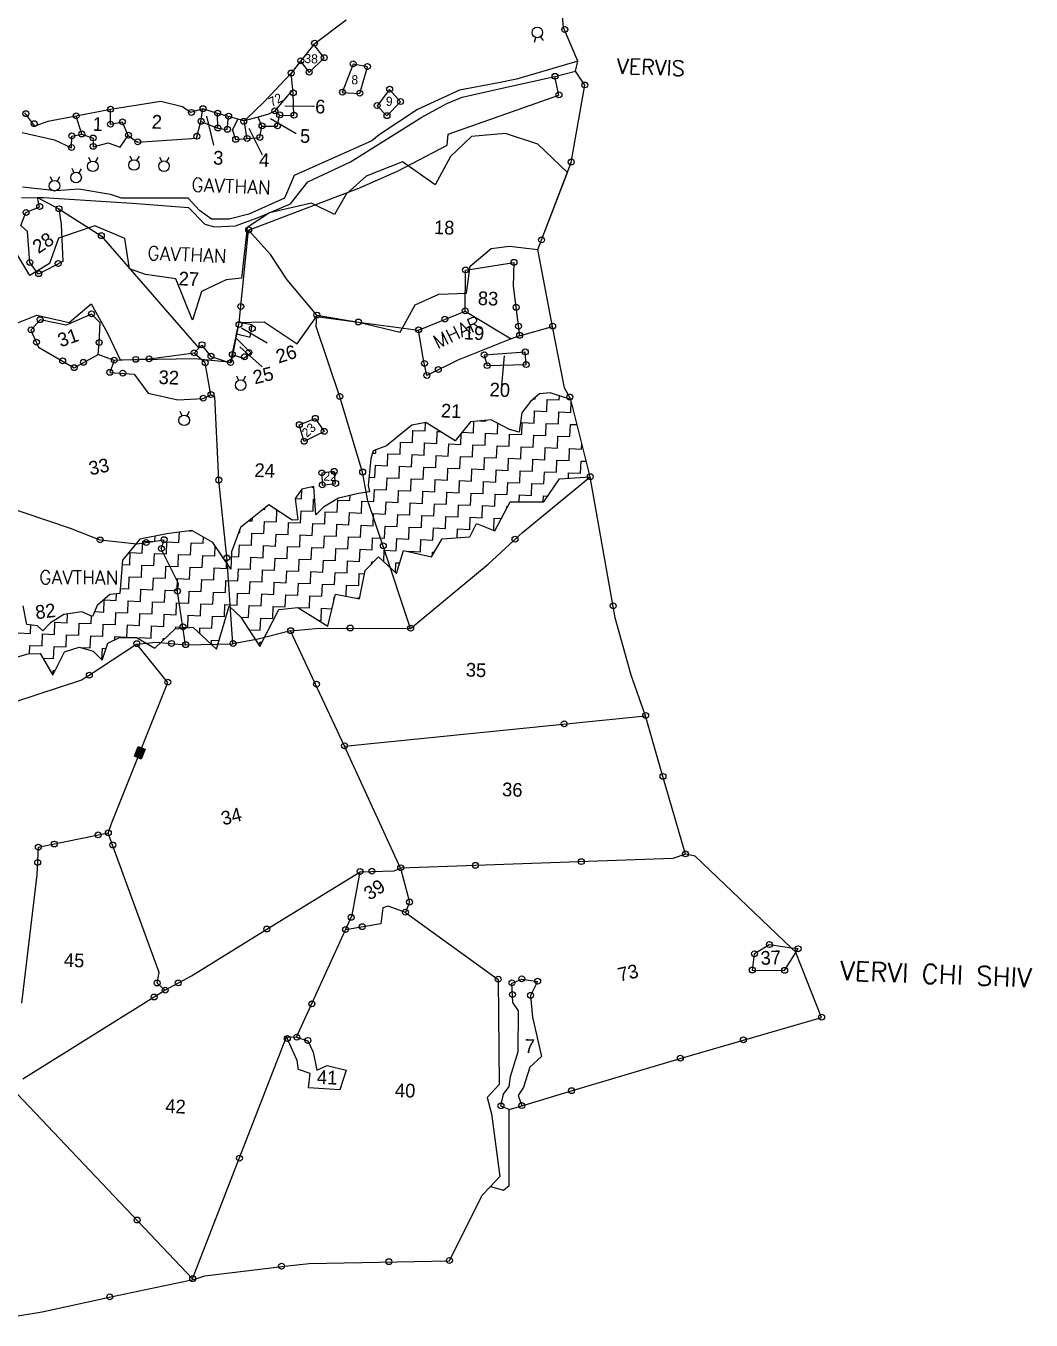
# Model space of a CAD drawing. Header units: metres. Extents: x 291402 to 294232, y 1987181 to 1990003.
# Drawn here: x 292922 to 294232, y 1987403 to 1989090 of the extents above; entities that cross this region are included whole.
import ezdxf

# ---------------------------------------------------------------- set-up
doc = ezdxf.new("R2010")
doc.units = ezdxf.units.M
for name, color, linetype in [('OFF', 1, 'Continuous'), ('POLY_HATCH', 12, 'Continuous'), ('POLY_PARCEL', 6, 'Continuous'), ('POLY_ROAD', 30, 'Continuous'), ('POLY_WATER', 4, 'Continuous'), ('SYM_STONE', 1, 'Continuous'), ('TEXT_MAPIN', 7, 'Continuous'), ('TEXT_MAPOUT', 7, 'Continuous'), ('TEXT_PARCEL', 7, 'Continuous'), ('V_BOUND_LINE', 7, 'Continuous')]:
    doc.layers.add(name, color=color, linetype=linetype)
doc.styles.get("Standard").update_dxf_attribs({"font": 'simplex.shx'})
doc.styles.add('TEXT_MAP', font='')
doc.styles.get('TEXT_MAP').set_extended_font_data('Kruti Dev 050')
doc.dimstyles.get("Standard").update_dxf_attribs({"dimtxt": 0.18, "dimasz": 0.18, "dimexe": 0.18, "dimexo": 0.0625, "dimgap": 0.09, "dimtad": 0, "dimtih": 1, "dimtoh": 1, "dimdec": 4, "dimzin": 0, "dimdsep": 46, "dimtxsty": 'Standard', "dimcen": 0.09, "dimadec": 0, "dimazin": 0, "dimtfac": 1, "dimtdec": 4, "dimtofl": 0, "dimtmove": 0, "dimatfit": 3, "dimfxl": 1, "dimtolj": 1, "dimtzin": 0, "dimarcsym": 0})

msp = doc.modelspace()

# ---------------------------------------------------------------- hatches: boundary and pattern name
msp.add_hatch(color=256).paths.add_polyline_path([(293063.5, 1988137.8), (293072.3, 1988134.2), (293077.4, 1988147.1), (293068.6, 1988150.6)])

# ---------------------------------------------------------------- linework, layer by layer
for points in [[(293584.8, 1989068.9), (293586.7, 1989075)], [(293596.8, 1989071.1), (293592.9, 1989076.1)], [(293003.6, 1988919), (293006.3, 1988913.3)], [(293015.8, 1988918.6), (293012.7, 1988913.1)], [(293057.4, 1988920.7), (293060.1, 1988915)], [(293069.6, 1988920.2), (293066.4, 1988914.7)], [(293096.4, 1988919.1), (293099.1, 1988913.3)], [(293108.6, 1988918.6), (293105.5, 1988913.1)], [(292981.9, 1988904.4), (292984.6, 1988898.7)], [(292994.1, 1988903.9), (292990.9, 1988898.4)], [(292953.7, 1988893.7), (292956.4, 1988888)], [(292965.9, 1988893.2), (292962.8, 1988887.7)], [(293196.4, 1988633.7), (293199, 1988628)], [(293208.5, 1988633.2), (293205.4, 1988627.7)], [(293122.7, 1988587.8), (293125.4, 1988582)], [(293134.9, 1988587.3), (293131.8, 1988581.8)]]:
    msp.add_lwpolyline(points)
msp.add_lwpolyline([(293077.4, 1988147.1), (293072.3, 1988134.2), (293063.5, 1988137.8), (293068.6, 1988150.6)], close=True)
for centre in [(293588.7, 1989081.6), (293009.3, 1988907), (293063, 1988908.7), (293102.1, 1988907.1), (292987.5, 1988892.4), (292959.4, 1988881.7), (293202, 1988621.7), (293128.4, 1988575.8)]:
    msp.add_circle(centre, 6.91)
at = {"layer": 'OFF'}
for p, q in [((293638.4, 1989031.2), (293641.6, 1989044)), ((293494.6, 1988718.1), (293554.7, 1988681.9))]:
    msp.add_line(p, q, dxfattribs=at)
at = {"layer": 'POLY_HATCH'}
for p, q in [((293547.1, 1988949.6), (293502.9, 1988945.9)), ((293589.3, 1988935.8), (293547.1, 1988949.6)), ((293502.9, 1988945.9), (293475.5, 1988919.9)), ((293627.8, 1988899.1), (293589.3, 1988935.8)), ((293412.8, 1988912.8), (293365.4, 1988894.3)), ((293455.7, 1988882.7), (293412.8, 1988912.8)), ((293475.5, 1988919.9), (293455.7, 1988882.7)), ((293589.4, 1988798.5), (293627.8, 1988899.1)), ((293365.4, 1988894.3), (293339.4, 1988870.9)), ((293339.4, 1988870.9), (293324.2, 1988844.4)), ((293239.6, 1988846.3), (293210.3, 1988827.1)), ((293294.2, 1988859.1), (293239.6, 1988846.3)), ((293324.2, 1988844.4), (293294.2, 1988859.1)), ((293011.8, 1988829.3), (292964.5, 1988813.5)), ((293051.2, 1988812.9), (293011.8, 1988829.3)), ((292964.5, 1988813.5), (292953, 1988780.1)), ((293057.1, 1988773.4), (293051.2, 1988812.9)), ((293210.3, 1988827.1), (293203, 1988761)), ((292927.4, 1988764.8), (292906.3, 1988799.5)), ((293501.1, 1988776.7), (293528.5, 1988800)), ((293528.5, 1988800), (293552.3, 1988803.1)), ((293552.3, 1988803.1), (293589.4, 1988798.5)), ((292953, 1988780.1), (292927.4, 1988764.8)), ((293077.8, 1988765.8), (293057.1, 1988773.4)), ((293117.6, 1988760.2), (293077.8, 1988765.8)), ((293203, 1988761), (293183.3, 1988759)), ((293496.4, 1988741.6), (293501.1, 1988776.7)), ((293139.3, 1988706.6), (293117.6, 1988760.2)), ((293150.9, 1988744), (293139.3, 1988706.6)), ((293183.3, 1988759), (293150.9, 1988744)), ((292978.5, 1988703.2), (293007.3, 1988727.9)), ((293007.3, 1988727.9), (293028.2, 1988690.5)), ((293429.4, 1988726.6), (293460.4, 1988740.3)), ((293460.4, 1988740.3), (293496.4, 1988741.6)), ((292892.9, 1988695.7), (292936.2, 1988713)), ((292936.2, 1988713), (292978.5, 1988703.2)), ((293275.7, 1988675.6), (293300.8, 1988711.2)), ((293300.8, 1988711.2), (293355.4, 1988703.7)), ((293409.8, 1988690.8), (293429.4, 1988726.6)), ((293190, 1988651.8), (293200, 1988703.6)), ((293200, 1988703.6), (293232.7, 1988704.3)), ((293232.7, 1988704.3), (293275.7, 1988675.6)), ((293355.4, 1988703.7), (293409.8, 1988690.8)), ((293028.2, 1988690.5), (293045.1, 1988654.6)), ((293045.1, 1988654.6), (293142.1, 1988656.3)), ((293142.1, 1988656.3), (293190, 1988651.8)), ((293591.7, 1988610.3), (293579.7, 1988600.6)), ((293605.3, 1988611.5), (293591.7, 1988610.3)), ((293632.5, 1988603), (293605.3, 1988611.5)), ((293579.7, 1988600.6), (293568.7, 1988585.8)), ((293657.6, 1988502), (293632.5, 1988603)), ((293528.3, 1988576.3), (293501.7, 1988573.9)), ((293552.6, 1988563.9), (293528.3, 1988576.3)), ((293568.7, 1988585.8), (293565, 1988560.5)), ((293425, 1988569.7), (293392, 1988542.6)), ((293443.2, 1988572.8), (293425, 1988569.7)), ((293481.5, 1988549.3), (293443.2, 1988572.8)), ((293501.7, 1988573.9), (293481.5, 1988549.3)), ((293565, 1988560.5), (293552.6, 1988563.9)), ((293392, 1988542.6), (293374.6, 1988536)), ((293371.8, 1988525.5), (293368.2, 1988490.9)), ((293374.6, 1988536), (293371.8, 1988525.5)), ((293368.2, 1988490.9), (293369.8, 1988482.8)), ((293597.3, 1988469.6), (293617.4, 1988499.5)), ((293617.4, 1988499.5), (293657.6, 1988502)), ((293281.7, 1988486.2), (293273, 1988473.8)), ((293297.3, 1988489.4), (293281.7, 1988486.2)), ((293299.9, 1988452.5), (293297.3, 1988489.4)), ((293329.6, 1988474.2), (293309.9, 1988462.7)), ((293355.5, 1988480.4), (293329.6, 1988474.2)), ((293369.8, 1988482.8), (293355.5, 1988480.4)), ((293238.6, 1988465.8), (293202, 1988435.9)), ((293269, 1988445.6), (293238.6, 1988465.8)), ((293273, 1988473.8), (293276.4, 1988446.2)), ((293309.9, 1988462.7), (293299.9, 1988452.5)), ((293533.5, 1988431.7), (293553.2, 1988469.7)), ((293553.2, 1988469.7), (293597.3, 1988469.6)), ((293276.4, 1988446.2), (293269, 1988445.6)), ((293500.9, 1988424), (293509.3, 1988441.5)), ((293509.3, 1988441.5), (293533.5, 1988431.7)), ((293105.7, 1988427.7), (293070.5, 1988421)), ((293138.3, 1988432.4), (293105.7, 1988427.7)), ((293165.9, 1988416.5), (293138.3, 1988432.4)), ((293202, 1988435.9), (293190, 1988404.6)), ((293464.8, 1988421.4), (293500.9, 1988424)), ((293070.5, 1988421), (293048, 1988393.5)), ((293189.4, 1988381.7), (293165.9, 1988416.5)), ((293450.6, 1988397.7), (293464.8, 1988421.4)), ((293048, 1988393.5), (293044.4, 1988350)), ((293190, 1988404.6), (293189.4, 1988381.7)), ((293364.2, 1988380), (293381.5, 1988397.9)), ((293381.5, 1988397.9), (293405.3, 1988376)), ((293405.3, 1988376), (293414.1, 1988406.3)), ((293414.1, 1988406.3), (293450.6, 1988397.7)), ((293356.7, 1988343.1), (293364.2, 1988380)), ((293031.5, 1988348.8), (293015, 1988334.6)), ((293044.4, 1988350), (293031.5, 1988348.8)), ((293315.7, 1988307.5), (293325.8, 1988349.1)), ((293325.8, 1988349.1), (293356.7, 1988343.1)), ((292923.2, 1988309.8), (292918.4, 1988334.1)), ((292971.5, 1988322.7), (292954, 1988312)), ((292995.2, 1988326.1), (292971.5, 1988322.7)), ((293008.7, 1988320), (292995.2, 1988326.1)), ((293015, 1988334.6), (293008.7, 1988320)), ((293170.7, 1988277.5), (293187, 1988333.4)), ((293187, 1988333.4), (293202.2, 1988319.1)), ((293227, 1988281), (293251.9, 1988329.3)), ((293251.9, 1988329.3), (293276.6, 1988331.6)), ((293276.6, 1988331.6), (293315.7, 1988307.5)), ((292937.3, 1988308), (292923.2, 1988309.8)), ((292944, 1988301.3), (292937.3, 1988308)), ((292954, 1988312), (292944, 1988301.3)), ((293116.7, 1988303.8), (293139.8, 1988306.2)), ((293139.8, 1988306.2), (293170.7, 1988277.5)), ((293202.2, 1988319.1), (293227, 1988281)), ((293028.7, 1988285.4), (293043.9, 1988292.9)), ((293043.9, 1988292.9), (293066.1, 1988292.8)), ((293066.1, 1988292.8), (293090.3, 1988279)), ((293090.3, 1988279), (293116.7, 1988303.8)), ((292908.3, 1988266.6), (292925, 1988271.6)), ((292925, 1988271.6), (292940.8, 1988271.8)), ((292940.8, 1988271.8), (292957.1, 1988243.7)), ((292957.1, 1988243.7), (292972.4, 1988273.8)), ((292972.4, 1988273.8), (292991.7, 1988280.3)), ((292991.7, 1988280.3), (293009.7, 1988274.8)), ((293009.7, 1988274.8), (293021.7, 1988263)), ((293021.7, 1988263), (293028.7, 1988285.4))]:
    msp.add_line(p, q, dxfattribs=at)
at = {"layer": 'POLY_HATCH', "linetype": 'Continuous'}
for p, q in [((293583.7, 1988603.9), (293585.8, 1988603.8)), ((293585.8, 1988603.8), (293585.9, 1988605.6)), ((293601, 1988587.4), (293601.6, 1988603.2)), ((293601.6, 1988603.2), (293617.3, 1988602.6)), ((293617.3, 1988602.6), (293617.5, 1988607.7)), ((293632.4, 1988586.2), (293633, 1988601)), ((293521.7, 1988574.7), (293521.7, 1988575.7)), ((293584.6, 1988572.3), (293585.2, 1988588.1)), ((293585.2, 1988588.1), (293601, 1988587.4)), ((293616.1, 1988571.1), (293616.7, 1988586.8)), ((293616.7, 1988586.8), (293632.4, 1988586.2)), ((293426, 1988546.9), (293426.6, 1988562.6)), ((293426.6, 1988562.6), (293442.4, 1988562)), ((293442.4, 1988562), (293442.8, 1988572.7)), ((293457.5, 1988545.7), (293458.1, 1988561.4)), ((293458.1, 1988561.4), (293462, 1988561.3)), ((293489, 1988544.5), (293489.5, 1988559.1)), ((293490.4, 1988560.2), (293505.3, 1988559.6)), ((293505.3, 1988559.6), (293505.9, 1988574.3)), ((293513.9, 1988575), (293521.7, 1988574.7)), ((293520.5, 1988543.3), (293521.1, 1988559)), ((293521.1, 1988559), (293536.8, 1988558.4)), ((293536.8, 1988558.4), (293537.3, 1988571.7)), ((293568.3, 1988557.2), (293568.9, 1988572.9)), ((293568.9, 1988572.9), (293584.6, 1988572.3)), ((293599.7, 1988556), (293600.4, 1988571.7)), ((293600.4, 1988571.7), (293616.1, 1988571.1)), ((293631.2, 1988554.8), (293631.8, 1988570.5)), ((293631.8, 1988570.5), (293640.7, 1988570.2)), ((293409.7, 1988531.7), (293410.3, 1988547.5)), ((293410.3, 1988547.5), (293426, 1988546.9)), ((293441.2, 1988530.5), (293441.8, 1988546.3)), ((293441.8, 1988546.3), (293457.5, 1988545.7)), ((293472.6, 1988529.3), (293473.3, 1988545.1)), ((293473.3, 1988545.1), (293489, 1988544.5)), ((293504.1, 1988528.1), (293504.7, 1988543.9)), ((293504.7, 1988543.9), (293520.5, 1988543.3)), ((293535.6, 1988526.9), (293536.2, 1988542.6)), ((293536.2, 1988542.6), (293551.9, 1988542)), ((293551.9, 1988542), (293552.5, 1988557.8)), ((293552.5, 1988557.8), (293568.3, 1988557.2)), ((293567.1, 1988525.7), (293567.7, 1988541.4)), ((293567.7, 1988541.4), (293583.4, 1988540.8)), ((293583.4, 1988540.8), (293584, 1988556.6)), ((293584, 1988556.6), (293599.7, 1988556)), ((293614.9, 1988539.6), (293615.5, 1988555.4)), ((293615.5, 1988555.4), (293631.2, 1988554.8)), ((293646.4, 1988538.4), (293646.6, 1988546)), ((293373.8, 1988533.1), (293378.2, 1988532.9)), ((293378.2, 1988532.9), (293378.4, 1988537.5)), ((293393.4, 1988516.6), (293394, 1988532.3)), ((293394, 1988532.3), (293409.7, 1988531.7)), ((293424.8, 1988515.4), (293425.4, 1988531.1)), ((293425.4, 1988531.1), (293441.2, 1988530.5)), ((293456.3, 1988514.2), (293456.9, 1988529.9)), ((293456.9, 1988529.9), (293472.6, 1988529.3)), ((293487.8, 1988513), (293488.4, 1988528.7)), ((293488.4, 1988528.7), (293504.1, 1988528.1)), ((293519.3, 1988511.8), (293519.9, 1988527.5)), ((293519.9, 1988527.5), (293535.6, 1988526.9)), ((293550.7, 1988510.6), (293551.3, 1988526.3)), ((293551.3, 1988526.3), (293567.1, 1988525.7)), ((293582.2, 1988509.4), (293582.8, 1988525.1)), ((293582.8, 1988525.1), (293598.5, 1988524.5)), ((293598.5, 1988524.5), (293599.1, 1988540.2)), ((293599.1, 1988540.2), (293614.9, 1988539.6)), ((293630, 1988523.3), (293630.6, 1988539)), ((293630.6, 1988539), (293646.4, 1988538.4)), ((293377, 1988501.5), (293377.6, 1988517.2)), ((293377.6, 1988517.2), (293393.4, 1988516.6)), ((293408.5, 1988500.3), (293409.1, 1988516)), ((293409.1, 1988516), (293424.8, 1988515.4)), ((293440, 1988499.1), (293440.6, 1988514.8)), ((293440.6, 1988514.8), (293456.3, 1988514.2)), ((293471.4, 1988497.9), (293472, 1988513.6)), ((293472, 1988513.6), (293487.8, 1988513)), ((293502.9, 1988496.6), (293503.5, 1988512.4)), ((293503.5, 1988512.4), (293519.3, 1988511.8)), ((293534.4, 1988495.4), (293535, 1988511.2)), ((293535, 1988511.2), (293550.7, 1988510.6)), ((293565.9, 1988494.2), (293566.5, 1988510)), ((293566.5, 1988510), (293582.2, 1988509.4)), ((293597.3, 1988493), (293597.9, 1988508.8)), ((293597.9, 1988508.8), (293613.7, 1988508.2)), ((293613.7, 1988508.2), (293614.3, 1988523.9)), ((293614.3, 1988523.9), (293630, 1988523.3)), ((293645.1, 1988507), (293645.8, 1988522.7)), ((293645.8, 1988522.7), (293652.5, 1988522.4)), ((293369.3, 1988501.8), (293377, 1988501.5)), ((293392.2, 1988485.1), (293392.8, 1988500.9)), ((293392.8, 1988500.9), (293408.5, 1988500.3)), ((293423.6, 1988483.9), (293424.2, 1988499.7)), ((293424.2, 1988499.7), (293440, 1988499.1)), ((293455.1, 1988482.7), (293455.7, 1988498.5)), ((293455.7, 1988498.5), (293471.4, 1988497.9)), ((293486.6, 1988481.5), (293487.2, 1988497.2)), ((293487.2, 1988497.2), (293502.9, 1988496.6)), ((293518, 1988480.3), (293518.7, 1988496)), ((293518.7, 1988496), (293534.4, 1988495.4)), ((293549.5, 1988479.1), (293550.1, 1988494.8)), ((293550.1, 1988494.8), (293565.9, 1988494.2)), ((293581, 1988477.9), (293581.6, 1988493.6)), ((293581.6, 1988493.6), (293597.3, 1988493)), ((293629.1, 1988500.3), (293629.4, 1988507.6)), ((293629.4, 1988507.6), (293645.1, 1988507)), ((293281.4, 1988473.6), (293281.9, 1988486.2)), ((293294.6, 1988488.9), (293297.4, 1988488.8)), ((293344.3, 1988471.2), (293344.6, 1988477.8)), ((293375.8, 1988470), (293376.4, 1988485.7)), ((293376.4, 1988485.7), (293392.2, 1988485.1)), ((293407.3, 1988468.8), (293407.9, 1988484.5)), ((293407.9, 1988484.5), (293423.6, 1988483.9)), ((293438.8, 1988467.6), (293439.4, 1988483.3)), ((293439.4, 1988483.3), (293455.1, 1988482.7)), ((293470.2, 1988466.4), (293470.8, 1988482.1)), ((293470.8, 1988482.1), (293486.6, 1988481.5)), ((293501.7, 1988465.2), (293502.3, 1988480.9)), ((293502.3, 1988480.9), (293518, 1988480.3)), ((293533.2, 1988464), (293533.8, 1988479.7)), ((293533.8, 1988479.7), (293549.5, 1988479.1)), ((293564.9, 1988469.7), (293565.3, 1988478.5)), ((293565.3, 1988478.5), (293581, 1988477.9)), ((293596.4, 1988469.6), (293596.7, 1988477.3)), ((293596.7, 1988477.3), (293602.3, 1988477.1)), ((293231.2, 1988459.8), (293233.6, 1988459.7)), ((293233.6, 1988459.7), (293233.7, 1988461.8)), ((293248.7, 1988443.3), (293249.3, 1988458.7)), ((293273.1, 1988473.9), (293281.4, 1988473.6)), ((293280.2, 1988442.1), (293280.8, 1988457.9)), ((293280.8, 1988457.9), (293296.5, 1988457.3)), ((293296.5, 1988457.3), (293297.1, 1988473)), ((293297.1, 1988473), (293298.5, 1988473)), ((293328, 1988456.1), (293328.6, 1988471.8)), ((293328.6, 1988471.8), (293344.3, 1988471.2)), ((293359.5, 1988454.9), (293360.1, 1988470.6)), ((293360.1, 1988470.6), (293375.8, 1988470)), ((293390.9, 1988453.7), (293391.6, 1988469.4)), ((293391.6, 1988469.4), (293407.3, 1988468.8)), ((293422.4, 1988452.5), (293423, 1988468.2)), ((293423, 1988468.2), (293438.8, 1988467.6)), ((293453.9, 1988451.2), (293454.5, 1988467)), ((293454.5, 1988467), (293470.2, 1988466.4)), ((293485.4, 1988450), (293486, 1988465.8)), ((293486, 1988465.8), (293501.7, 1988465.2)), ((293516.8, 1988448.8), (293517.4, 1988464.6)), ((293517.4, 1988464.6), (293533.2, 1988464)), ((293548.8, 1988461.3), (293548.9, 1988463.4)), ((293548.9, 1988463.4), (293549.9, 1988463.3)), ((293212.8, 1988444.7), (293217.2, 1988444.6)), ((293217.2, 1988444.6), (293217.4, 1988448.5)), ((293232.4, 1988428.2), (293233, 1988444)), ((293233, 1988444), (293248.7, 1988443.3)), ((293263.8, 1988427), (293264.4, 1988442.7)), ((293264.4, 1988442.7), (293280.2, 1988442.1)), ((293295.3, 1988425.8), (293295.9, 1988441.5)), ((293295.9, 1988441.5), (293311.7, 1988440.9)), ((293311.7, 1988440.9), (293312.3, 1988456.7)), ((293312.3, 1988456.7), (293328, 1988456.1)), ((293326.8, 1988424.6), (293327.4, 1988440.3)), ((293327.4, 1988440.3), (293343.1, 1988439.7)), ((293343.1, 1988439.7), (293343.7, 1988455.5)), ((293343.7, 1988455.5), (293359.5, 1988454.9)), ((293374.6, 1988438.5), (293375.2, 1988454.3)), ((293375.2, 1988454.3), (293390.9, 1988453.7)), ((293406.1, 1988437.3), (293406.7, 1988453.1)), ((293406.7, 1988453.1), (293422.4, 1988452.5)), ((293437.6, 1988436.1), (293438.2, 1988451.8)), ((293438.2, 1988451.8), (293453.9, 1988451.2)), ((293469, 1988434.9), (293469.6, 1988450.6)), ((293469.6, 1988450.6), (293485.4, 1988450)), ((293500.5, 1988433.7), (293501.1, 1988449.4)), ((293501.1, 1988449.4), (293516.8, 1988448.8)), ((293532, 1988432.5), (293532.6, 1988448.2)), ((293532.6, 1988448.2), (293541.9, 1988447.9)), ((293090.1, 1988417.9), (293090.4, 1988424.8)), ((293121.6, 1988416.7), (293122.1, 1988430.1)), ((293135.1, 1988431.9), (293138, 1988431.8)), ((293138, 1988431.8), (293138, 1988432.4)), ((293153.1, 1988415.5), (293153.4, 1988423.7)), ((293199.6, 1988429.5), (293200.9, 1988429.4)), ((293200.9, 1988429.4), (293201, 1988433.3)), ((293216, 1988413.1), (293216.6, 1988428.8)), ((293216.6, 1988428.8), (293232.4, 1988428.2)), ((293247.5, 1988411.9), (293248.1, 1988427.6)), ((293248.1, 1988427.6), (293263.8, 1988427)), ((293279, 1988410.7), (293279.6, 1988426.4)), ((293279.6, 1988426.4), (293295.3, 1988425.8)), ((293310.5, 1988409.5), (293311.1, 1988425.2)), ((293311.1, 1988425.2), (293326.8, 1988424.6)), ((293341.9, 1988408.3), (293342.5, 1988424)), ((293342.5, 1988424), (293358.3, 1988423.4)), ((293358.3, 1988423.4), (293358.9, 1988439.1)), ((293358.9, 1988439.1), (293374.6, 1988438.5)), ((293389.7, 1988422.2), (293390.3, 1988437.9)), ((293390.3, 1988437.9), (293406.1, 1988437.3)), ((293421.2, 1988421), (293421.8, 1988436.7)), ((293421.8, 1988436.7), (293437.6, 1988436.1)), ((293452.7, 1988419.8), (293453.3, 1988435.5)), ((293453.3, 1988435.5), (293469, 1988434.9)), ((293484.3, 1988422.8), (293484.8, 1988434.3)), ((293484.8, 1988434.3), (293500.5, 1988433.7)), ((293531.4, 1988432.5), (293532, 1988432.5)), ((293073.8, 1988402.8), (293074.4, 1988418.5)), ((293074.4, 1988418.5), (293090.1, 1988417.9)), ((293105.3, 1988401.6), (293105.9, 1988417.3)), ((293105.9, 1988417.3), (293121.6, 1988416.7)), ((293136.7, 1988400.4), (293137.3, 1988416.1)), ((293137.3, 1988416.1), (293153.1, 1988415.5)), ((293168.2, 1988399.2), (293168.7, 1988412.3)), ((293199.7, 1988397.9), (293200.3, 1988413.7)), ((293200.3, 1988413.7), (293216, 1988413.1)), ((293231.2, 1988396.7), (293231.8, 1988412.5)), ((293231.8, 1988412.5), (293247.5, 1988411.9)), ((293262.6, 1988395.5), (293263.2, 1988411.3)), ((293263.2, 1988411.3), (293279, 1988410.7)), ((293294.1, 1988394.3), (293294.7, 1988410.1)), ((293294.7, 1988410.1), (293310.5, 1988409.5)), ((293325.6, 1988393.1), (293326.2, 1988408.9)), ((293326.2, 1988408.9), (293341.9, 1988408.3)), ((293357.1, 1988391.9), (293357.7, 1988407.7)), ((293357.7, 1988407.7), (293373.4, 1988407)), ((293373.4, 1988407), (293374, 1988422.8)), ((293374, 1988422.8), (293389.7, 1988422.2)), ((293388.6, 1988391.4), (293389.1, 1988406.4)), ((293389.1, 1988406.4), (293404.9, 1988405.8)), ((293404.9, 1988405.8), (293405.5, 1988421.6)), ((293405.5, 1988421.6), (293421.2, 1988421)), ((293436.3, 1988404.6), (293437, 1988420.4)), ((293437, 1988420.4), (293452.7, 1988419.8)), ((293057.5, 1988387.6), (293058.1, 1988403.4)), ((293058.1, 1988403.4), (293073.8, 1988402.8)), ((293088.9, 1988386.4), (293089.5, 1988402.2)), ((293089.5, 1988402.2), (293105.3, 1988401.6)), ((293120.4, 1988385.2), (293121, 1988401)), ((293121, 1988401), (293136.7, 1988400.4)), ((293151.9, 1988384), (293152.5, 1988399.8)), ((293152.5, 1988399.8), (293168.2, 1988399.2)), ((293183.4, 1988382.8), (293183.6, 1988390.2)), ((293189.8, 1988398.3), (293199.7, 1988397.9)), ((293214.8, 1988381.6), (293215.4, 1988397.3)), ((293215.4, 1988397.3), (293231.2, 1988396.7)), ((293246.3, 1988380.4), (293246.9, 1988396.1)), ((293246.9, 1988396.1), (293262.6, 1988395.5)), ((293277.8, 1988379.2), (293278.4, 1988394.9)), ((293278.4, 1988394.9), (293294.1, 1988394.3)), ((293309.2, 1988378), (293309.8, 1988393.7)), ((293309.8, 1988393.7), (293325.6, 1988393.1)), ((293340.7, 1988376.8), (293341.3, 1988392.5)), ((293341.3, 1988392.5), (293357.1, 1988391.9)), ((293372.7, 1988388.8), (293372.8, 1988391.3)), ((293372.8, 1988391.3), (293375, 1988391.2)), ((293403.8, 1988377.3), (293404.3, 1988390.1)), ((293404.3, 1988390.1), (293409.3, 1988389.9)), ((293420.6, 1988405.2), (293436.3, 1988404.6)), ((293420.6, 1988404.8), (293420.6, 1988405.2)), ((293451.9, 1988399.9), (293452.1, 1988404)), ((293452.1, 1988404), (293454.4, 1988403.9)), ((293047.6, 1988388), (293057.5, 1988387.6)), ((293072.6, 1988371.3), (293073.2, 1988387)), ((293073.2, 1988387), (293088.9, 1988386.4)), ((293104.1, 1988370.1), (293104.7, 1988385.8)), ((293104.7, 1988385.8), (293120.4, 1988385.2)), ((293135.5, 1988368.9), (293136.1, 1988384.6)), ((293136.1, 1988384.6), (293151.9, 1988384)), ((293167, 1988367.7), (293167.6, 1988383.4)), ((293167.6, 1988383.4), (293183.4, 1988382.8)), ((293198.5, 1988366.5), (293199.1, 1988382.2)), ((293199.1, 1988382.2), (293214.8, 1988381.6)), ((293230, 1988365.3), (293230.6, 1988381)), ((293230.6, 1988381), (293246.3, 1988380.4)), ((293261.4, 1988364.1), (293262, 1988379.8)), ((293262, 1988379.8), (293277.8, 1988379.2)), ((293292.9, 1988362.9), (293293.5, 1988378.6)), ((293293.5, 1988378.6), (293309.2, 1988378)), ((293324.4, 1988361.6), (293325, 1988377.4)), ((293325, 1988377.4), (293340.7, 1988376.8)), ((293355.9, 1988360.4), (293356.5, 1988376.2)), ((293356.5, 1988376.2), (293363.4, 1988375.9)), ((293045, 1988356.6), (293056.3, 1988356.2)), ((293056.3, 1988356.2), (293056.9, 1988371.9)), ((293056.9, 1988371.9), (293072.6, 1988371.3)), ((293087.7, 1988355), (293088.3, 1988370.7)), ((293088.3, 1988370.7), (293104.1, 1988370.1)), ((293119.2, 1988353.8), (293119.8, 1988369.5)), ((293119.8, 1988369.5), (293135.5, 1988368.9)), ((293150.7, 1988352.5), (293151.3, 1988368.3)), ((293151.3, 1988368.3), (293167, 1988367.7)), ((293182.1, 1988351.3), (293182.7, 1988367.1)), ((293182.7, 1988367.1), (293198.5, 1988366.5)), ((293213.6, 1988350.1), (293214.2, 1988365.9)), ((293214.2, 1988365.9), (293230, 1988365.3)), ((293245.1, 1988348.9), (293245.7, 1988364.7)), ((293245.7, 1988364.7), (293261.4, 1988364.1)), ((293276.6, 1988347.7), (293277.2, 1988363.5)), ((293277.2, 1988363.5), (293292.9, 1988362.9)), ((293308, 1988346.5), (293308.6, 1988362.3)), ((293308.6, 1988362.3), (293324.4, 1988361.6)), ((293339.6, 1988346.4), (293340.1, 1988361)), ((293340.1, 1988361), (293355.9, 1988360.4)), ((293023.6, 1988325.9), (293024.2, 1988341.6)), ((293024.2, 1988341.6), (293039.9, 1988341)), ((293039.9, 1988341), (293040.2, 1988349.6)), ((293055, 1988324.7), (293055.6, 1988340.4)), ((293055.6, 1988340.4), (293071.4, 1988339.8)), ((293071.4, 1988339.8), (293072, 1988355.6)), ((293072, 1988355.6), (293087.7, 1988355)), ((293086.5, 1988323.5), (293087.1, 1988339.2)), ((293087.1, 1988339.2), (293102.9, 1988338.6)), ((293102.9, 1988338.6), (293103.5, 1988354.4)), ((293103.5, 1988354.4), (293119.2, 1988353.8)), ((293134.3, 1988337.4), (293134.9, 1988353.2)), ((293134.9, 1988353.2), (293150.7, 1988352.5)), ((293165.8, 1988336.2), (293166.4, 1988351.9)), ((293166.4, 1988351.9), (293182.1, 1988351.3)), ((293197.3, 1988335), (293197.9, 1988350.7)), ((293197.9, 1988350.7), (293213.6, 1988350.1)), ((293228.8, 1988333.8), (293229.4, 1988349.5)), ((293229.4, 1988349.5), (293245.1, 1988348.9)), ((293260.2, 1988332.6), (293260.8, 1988348.3)), ((293260.8, 1988348.3), (293276.6, 1988347.7)), ((293291.7, 1988331.4), (293292.3, 1988347.1)), ((293292.3, 1988347.1), (293308, 1988346.5)), ((293323.5, 1988339.7), (293323.8, 1988345.9)), ((293323.8, 1988345.9), (293325, 1988345.9)), ((293355.2, 1988343.4), (293355.3, 1988344.7)), ((293355.3, 1988344.7), (293357, 1988344.6)), ((292975.8, 1988312), (292976.2, 1988323.4)), ((293011.5, 1988326.4), (293023.6, 1988325.9)), ((293038.7, 1988309.6), (293039.3, 1988325.3)), ((293039.3, 1988325.3), (293055, 1988324.7)), ((293070.2, 1988308.4), (293070.8, 1988324.1)), ((293070.8, 1988324.1), (293086.5, 1988323.5)), ((293101.7, 1988307.1), (293102.3, 1988322.9)), ((293102.3, 1988322.9), (293118, 1988322.3)), ((293118, 1988322.3), (293118.6, 1988338)), ((293118.6, 1988338), (293134.3, 1988337.4)), ((293149.5, 1988321.1), (293150.1, 1988336.8)), ((293150.1, 1988336.8), (293165.8, 1988336.2)), ((293180.9, 1988319.9), (293181.5, 1988335.6)), ((293181.5, 1988335.6), (293197.3, 1988335)), ((293212.4, 1988318.7), (293213, 1988334.4)), ((293213, 1988334.4), (293228.8, 1988333.8)), ((293243.9, 1988317.5), (293244.5, 1988333.2)), ((293244.5, 1988333.2), (293260.2, 1988332.6)), ((293275.9, 1988331.6), (293276, 1988332)), ((293276, 1988332), (293291.7, 1988331.4)), ((293306.8, 1988315), (293307.4, 1988330.8)), ((293307.4, 1988330.8), (293321.2, 1988330.2)), ((292927.9, 1988298), (292928.4, 1988309.1)), ((292959.4, 1988296.8), (292960, 1988312.6)), ((292960, 1988312.6), (292975.8, 1988312)), ((292990.9, 1988295.6), (292991.5, 1988311.4)), ((292991.5, 1988311.4), (293007.2, 1988310.8)), ((293007.2, 1988310.8), (293007.6, 1988320.6)), ((293022.4, 1988294.4), (293023, 1988310.2)), ((293023, 1988310.2), (293038.7, 1988309.6)), ((293053.8, 1988293.2), (293054.4, 1988309)), ((293054.4, 1988309), (293070.2, 1988308.4)), ((293085.3, 1988292), (293085.9, 1988307.7)), ((293085.9, 1988307.7), (293101.7, 1988307.1)), ((293117.3, 1988303.9), (293117.4, 1988306.5)), ((293117.4, 1988306.5), (293133.1, 1988305.9)), ((293133.1, 1988305.9), (293133.7, 1988321.7)), ((293133.7, 1988321.7), (293149.5, 1988321.1)), ((293148.6, 1988298), (293148.9, 1988305.3)), ((293148.9, 1988305.3), (293164.6, 1988304.7)), ((293164.6, 1988304.7), (293165.2, 1988320.5)), ((293165.2, 1988320.5), (293180.9, 1988319.9)), ((293202.2, 1988319.1), (293212.4, 1988318.7)), ((293227.5, 1988302.3), (293228.1, 1988318.1)), ((293228.1, 1988318.1), (293243.9, 1988317.5)), ((293303.3, 1988315.2), (293306.8, 1988315)), ((292912.2, 1988298.6), (292927.9, 1988298)), ((292943.1, 1988281.7), (292943.7, 1988297.4)), ((292943.7, 1988297.4), (292959.4, 1988296.8)), ((292974.5, 1988280.5), (292975.2, 1988296.2)), ((292975.2, 1988296.2), (292990.9, 1988295.6)), ((293006, 1988279.3), (293006.6, 1988295)), ((293006.6, 1988295), (293022.4, 1988294.4)), ((293038, 1988289.9), (293038.1, 1988293.8)), ((293038.1, 1988293.8), (293053.8, 1988293.2)), ((293069.5, 1988290.9), (293069.6, 1988292.6)), ((293069.6, 1988292.6), (293085.3, 1988292)), ((293101, 1988291.4), (293103.4, 1988291.3)), ((293101, 1988289), (293101, 1988291.4)), ((293163.8, 1988283.9), (293164, 1988289)), ((293164, 1988289), (293173.9, 1988288.6)), ((293212.7, 1988302.9), (293227.5, 1988302.3)), ((292926.9, 1988271.6), (292927.3, 1988282.3)), ((292927.3, 1988282.3), (292943.1, 1988281.7)), ((292958.2, 1988265.4), (292958.8, 1988281.1)), ((292958.8, 1988281.1), (292974.5, 1988280.5)), ((292990.3, 1988279.9), (292990.4, 1988279.9)), ((292990.3, 1988279.9), (292990.3, 1988279.9)), ((292993.5, 1988279.8), (293006, 1988279.3)), ((293021.2, 1988263.6), (293021.8, 1988278.7)), ((293021.8, 1988278.7), (293026.5, 1988278.5)), ((293226.7, 1988281.4), (293226.9, 1988286.6)), ((293226.9, 1988286.6), (293229.8, 1988286.5)), ((292944.2, 1988265.9), (292958.2, 1988265.4)), ((292957.4, 1988244.2), (292957.6, 1988249.6)), ((292957.6, 1988249.6), (292960.1, 1988249.5))]:
    msp.add_line(p, q, dxfattribs=at)
at = {"layer": 'POLY_PARCEL'}
for p, q in [((293310.9, 1989048.4), (293297.2, 1989066)), ((293291.3, 1989029.5), (293310.9, 1989048.4)), ((293280.2, 1989044.3), (293291.3, 1989029.5)), ((293348.5, 1989040.4), (293334.5, 1989003.4)), ((293367.2, 1989036.8), (293348.5, 1989040.4)), ((293357.2, 1989002), (293367.2, 1989036.8)), ((293270.1, 1989006.7), (293267.7, 1989028.3)), ((293616.8, 1988999.9), (293611.6, 1989024.1)), ((293246.5, 1988978.9), (293270.1, 1989006.7)), ((293270.6, 1989002.4), (293270.1, 1989006.7)), ((293271.3, 1988973.4), (293270.6, 1989002.4)), ((293334.5, 1989003.4), (293357.2, 1989002)), ((293396.1, 1989007.1), (293379.8, 1988985.9)), ((293410.3, 1988991.1), (293396.1, 1989007.1)), ((293472.3, 1988948.9), (293616.8, 1988999.9)), ((293032.2, 1988961.6), (293032.3, 1988981)), ((293150.2, 1988965.3), (293152.8, 1988981.8)), ((293379.8, 1988985.9), (293392.5, 1988972.7)), ((293392.5, 1988972.7), (293410.3, 1988991.1)), ((292994.8, 1988948.8), (292987.5, 1988972.5)), ((293047.9, 1988964.7), (293032.2, 1988961.6)), ((293055.6, 1988947.3), (293047.9, 1988964.7)), ((293144.3, 1988943.9), (293150.2, 1988965.3)), ((293150.2, 1988965.3), (293172.2, 1988956.7)), ((293172.2, 1988956.7), (293172, 1988975.9)), ((293184.6, 1988954.8), (293186.3, 1988971.9)), ((293191.5, 1988954.3), (293198.2, 1988968.6)), ((293224.7, 1988971.3), (293206.8, 1988966.3)), ((293210.3, 1988943.1), (293206.8, 1988966.3)), ((293238.2, 1988975.2), (293224.7, 1988971.3)), ((293229.7, 1988959.4), (293224.7, 1988971.3)), ((293246.5, 1988978.9), (293238.2, 1988975.2)), ((293252.7, 1988973.7), (293246.5, 1988978.9)), ((293249.9, 1988959.5), (293252.7, 1988973.7)), ((293252.7, 1988973.7), (293271.3, 1988973.4)), ((292917.1, 1988950.9), (292959.5, 1988941.5)), ((292981.8, 1988946.4), (292994.8, 1988948.8)), ((292994.8, 1988948.8), (293009.6, 1988943.7)), ((293045, 1988932.1), (293055.6, 1988947.3)), ((293055.6, 1988947.3), (293067.7, 1988938.6)), ((293172.2, 1988956.7), (293184.6, 1988954.8)), ((293191.5, 1988954.3), (293195.4, 1988941.9)), ((293226.8, 1988944.4), (293229.7, 1988959.4)), ((293229.7, 1988959.4), (293249.9, 1988959.5)), ((293471.3, 1988934.5), (293472.3, 1988948.9)), ((292959.5, 1988941.5), (292981.4, 1988931.3)), ((292981.4, 1988931.3), (292981.8, 1988946.4)), ((293009.6, 1988943.7), (293009.8, 1988932.6)), ((293009.8, 1988932.6), (293029.4, 1988937.6)), ((293029.4, 1988937.6), (293045, 1988932.1)), ((293067.7, 1988938.6), (293144.3, 1988943.9)), ((293195.4, 1988941.9), (293210.3, 1988943.1)), ((293210.3, 1988943.1), (293226.8, 1988944.4)), ((293406.5, 1988900.7), (293471.3, 1988934.5)), ((293356, 1988878.7), (293406.5, 1988900.7)), ((292937.2, 1988866.4), (292965.2, 1988851.4)), ((292940, 1988854.3), (292937.2, 1988866.4)), ((293212.4, 1988823.9), (293356, 1988878.7)), ((292915.5, 1988829.7), (292922.2, 1988846.6)), ((292922.2, 1988846.6), (292940, 1988854.3)), ((292965.2, 1988851.4), (292968.1, 1988831)), ((292965.2, 1988851.4), (293020.3, 1988816.3)), ((292924.4, 1988822), (292915.5, 1988829.7)), ((292968.1, 1988831), (292970.2, 1988783)), ((292927.1, 1988781.4), (292924.4, 1988822)), ((293020.3, 1988816.3), (293147.6, 1988670)), ((293200, 1988703.6), (293212.4, 1988823.9)), ((293240.8, 1988792), (293212.4, 1988823.9)), ((292938.6, 1988766.6), (292927.1, 1988781.4)), ((292970.2, 1988783), (292938.6, 1988766.6)), ((293262.6, 1988759.1), (293240.8, 1988792)), ((293494.9, 1988771.5), (293558.2, 1988781.5)), ((293558.2, 1988781.5), (293557.2, 1988750.8)), ((293494.6, 1988718.1), (293494.9, 1988771.5)), ((293301.2, 1988712.8), (293262.6, 1988759.1)), ((293557.2, 1988750.8), (293565.6, 1988686.2)), ((293007.5, 1988714.4), (292974.7, 1988699.7)), ((293018.9, 1988702.9), (293007.5, 1988714.4)), ((293300.5, 1988698), (293301.2, 1988712.8)), ((293301.2, 1988712.8), (293355.4, 1988703.7)), ((293433.9, 1988693.5), (293494.6, 1988718.1)), ((292940.5, 1988706.8), (292928.7, 1988693.5)), ((292928.7, 1988693.5), (292938.4, 1988671.3)), ((292974.7, 1988699.7), (292940.5, 1988706.8)), ((293017.6, 1988676.9), (293018.9, 1988702.9)), ((293196.8, 1988688.4), (293200, 1988703.6)), ((293217.2, 1988700.4), (293200, 1988703.6)), ((293214.3, 1988684.4), (293217.2, 1988700.4)), ((293331.1, 1988606.6), (293300.5, 1988698)), ((293355.4, 1988703.7), (293433.9, 1988693.5)), ((293440.5, 1988654.7), (293433.9, 1988693.5)), ((293565.6, 1988686.2), (293608.5, 1988698.3)), ((293016.1, 1988661.8), (293017.6, 1988676.9)), ((293190.9, 1988661.3), (293195.7, 1988683.4)), ((293195.7, 1988683.4), (293196.8, 1988688.4)), ((293195.7, 1988683.4), (293215.7, 1988663.6)), ((293196.8, 1988688.4), (293214.3, 1988684.4)), ((293554.7, 1988681.9), (293485.1, 1988654.4)), ((293565.6, 1988686.2), (293554.7, 1988681.9)), ((292938.4, 1988671.3), (292984.9, 1988644.2)), ((292984.9, 1988644.2), (293016.1, 1988661.8)), ((293037.1, 1988653.9), (293016.1, 1988661.8)), ((293141.3, 1988663.6), (293082.6, 1988655.7)), ((293141.3, 1988663.6), (293147.6, 1988670)), ((293155.7, 1988650.7), (293141.3, 1988663.6)), ((293147.6, 1988670), (293151.5, 1988674)), ((293151.5, 1988674), (293163.3, 1988659.1)), ((293188.7, 1988650.9), (293190.9, 1988661.3)), ((293206.2, 1988656.3), (293190.9, 1988661.3)), ((293215.7, 1988663.6), (293206.2, 1988656.3)), ((293572.9, 1988664.7), (293519.3, 1988660.9)), ((293519.3, 1988660.9), (293523.2, 1988646.8)), ((293574, 1988648.1), (293572.9, 1988664.7)), ((293037.1, 1988653.9), (293031.5, 1988638)), ((293082.6, 1988655.7), (293037.1, 1988653.9)), ((293163.2, 1988609.1), (293155.7, 1988650.7)), ((293163.3, 1988659.1), (293188.7, 1988650.9)), ((293444.6, 1988634.1), (293440.5, 1988654.7)), ((293485.1, 1988654.4), (293444.6, 1988634.1)), ((293574, 1988648.1), (293523.2, 1988646.8)), ((293031.5, 1988638), (293063.2, 1988636.2)), ((293063.2, 1988636.2), (293081.6, 1988611.3)), ((293081.6, 1988611.3), (293120.1, 1988602.7)), ((293153.2, 1988604.4), (293163.2, 1988609.1)), ((293168.5, 1988606.7), (293163.2, 1988609.1)), ((293120.1, 1988602.7), (293153.2, 1988604.4)), ((293173.4, 1988497.7), (293168.5, 1988606.7)), ((293360.9, 1988508.2), (293331.1, 1988606.6)), ((293278.3, 1988569.8), (293299.1, 1988578.1)), ((293299.1, 1988578.1), (293310.8, 1988561.2)), ((293284.7, 1988548.1), (293278.3, 1988569.8)), ((293310.8, 1988561.2), (293284.7, 1988548.1)), ((293323.7, 1988509.1), (293307.7, 1988507)), ((293325.7, 1988493.3), (293323.7, 1988509.1)), ((293367.7, 1988471), (293360.9, 1988508.2)), ((293184.3, 1988392.9), (293173.4, 1988497.7)), ((293307.7, 1988507), (293308.3, 1988491.4)), ((293308.3, 1988491.4), (293325.7, 1988493.3)), ((293569.4, 1988429.6), (293657.6, 1988502)), ((292980.1, 1988434.7), (292821.4, 1988488.6)), ((293387.9, 1988411.8), (293367.7, 1988471)), ((293018.8, 1988419.6), (292980.1, 1988434.7)), ((293524.4, 1988388.4), (293569.4, 1988429.6)), ((293066.7, 1988414.4), (293018.8, 1988419.6)), ((293102.1, 1988419.8), (293066.7, 1988414.4)), ((293098.6, 1988408.4), (293102.1, 1988419.8)), ((293121.2, 1988363), (293098.6, 1988408.4)), ((293423.4, 1988304.5), (293387.9, 1988411.8)), ((293191.9, 1988284.6), (293184.3, 1988392.9)), ((293423.4, 1988304.5), (293524.4, 1988388.4)), ((293119.7, 1988352.7), (293121.2, 1988363)), ((293130.3, 1988283), (293119.7, 1988352.7)), ((293225, 1988290.5), (293191.9, 1988284.6)), ((293267.1, 1988301.2), (293225, 1988290.5)), ((293267.1, 1988301.2), (293304.2, 1988304.9)), ((293337.4, 1988151.1), (293267.1, 1988301.2)), ((293304.2, 1988304.9), (293423.4, 1988304.5)), ((293066.6, 1988284.2), (293004.7, 1988243.1)), ((293066.6, 1988284.2), (293091.9, 1988286.5)), ((293106.9, 1988234.1), (293066.6, 1988284.2)), ((293091.9, 1988286.5), (293130.3, 1988283)), ((293130.3, 1988283), (293191.9, 1988284.6)), ((293004.7, 1988243.1), (292994.5, 1988237)), ((292994.5, 1988237), (292908.6, 1988208.8)), ((293033.8, 1988050.3), (293106.9, 1988234.1)), ((293337.4, 1988151.1), (293729.7, 1988190.6)), ((293410.5, 1987991.9), (293337.4, 1988151.1)), ((293029.5, 1988037.7), (292938.2, 1988019)), ((293029.5, 1988037.7), (293033.8, 1988050.3)), ((293095.8, 1987855.9), (293029.5, 1988037.7)), ((292938.2, 1988019), (292936.5, 1987983.3)), ((293765.5, 1988004.4), (293410.5, 1987991.9)), ((293781.7, 1988010.2), (293765.5, 1988004.4)), ((293236, 1987912.4), (293357.6, 1987987.2)), ((293347.2, 1987930.5), (293357.6, 1987987.2)), ((293357.6, 1987987.2), (293401.9, 1987988.6)), ((293401.9, 1987988.6), (293410.5, 1987991.9)), ((293410.5, 1987991.9), (293422, 1987947.6)), ((292936.5, 1987983.3), (292916.3, 1987815.9)), ((293387.4, 1987940.1), (293384.8, 1987919.5)), ((293394.4, 1987942.6), (293387.4, 1987940.1)), ((293416.7, 1987934.2), (293394.4, 1987942.6)), ((293422, 1987947.6), (293416.7, 1987934.2)), ((293416.7, 1987934.2), (293537.5, 1987846.8)), ((293338.7, 1987911.6), (293347.2, 1987930.5)), ((293384.8, 1987919.5), (293338.7, 1987911.6)), ((293137.8, 1987851.4), (293236, 1987912.4)), ((293275, 1987771.4), (293338.7, 1987911.6)), ((293891, 1987891.9), (293871.5, 1987879.9)), ((293919.8, 1987887.8), (293891, 1987891.9)), ((293928.5, 1987886.6), (293919.8, 1987887.8)), ((293925.6, 1987882), (293928.5, 1987886.6)), ((293871.5, 1987879.9), (293868.8, 1987858.9)), ((293911, 1987858.5), (293925.6, 1987882)), ((293093, 1987841.9), (293095.8, 1987855.9)), ((293103.4, 1987832.7), (293137.8, 1987851.4)), ((293868.8, 1987858.9), (293911, 1987858.5)), ((293103.4, 1987832.7), (293093, 1987841.9)), ((293537.5, 1987846.8), (293539, 1987709.9)), ((293555.5, 1987842), (293568.3, 1987847.4)), ((293556.6, 1987816.8), (293555.5, 1987842)), ((293568.3, 1987847.4), (293588.9, 1987844.3)), ((293588.9, 1987844.3), (293579.7, 1987825.9)), ((292918, 1987717.1), (293103.4, 1987832.7)), ((293564, 1987806), (293556.6, 1987816.8)), ((293579.7, 1987825.9), (293582.5, 1987797.7)), ((293563.5, 1987752.8), (293564, 1987806)), ((293582.5, 1987797.7), (293594.2, 1987746.4)), ((293200.2, 1987613.5), (293261.6, 1987772.1)), ((293275.6, 1987741.4), (293261.6, 1987772.1)), ((293261.6, 1987772.1), (293275, 1987771.4)), ((293275, 1987771.4), (293289.6, 1987767)), ((293289.6, 1987767), (293296.4, 1987752)), ((293296.4, 1987752), (293301.5, 1987728.5)), ((293553.7, 1987720.5), (293563.5, 1987752.8)), ((293277.5, 1987729.4), (293275.6, 1987741.4)), ((293301.5, 1987728.5), (293314.7, 1987734.5)), ((293314.7, 1987734.5), (293339.7, 1987728.7)), ((293578.8, 1987732.4), (293570.5, 1987706.4)), ((293594.2, 1987746.4), (293578.8, 1987732.4)), ((293292.8, 1987724.4), (293277.5, 1987729.4)), ((293290.5, 1987705.7), (293292.8, 1987724.4)), ((293339.7, 1987728.7), (293331.2, 1987703.1)), ((293551.8, 1987707.1), (293553.7, 1987720.5)), ((292903.1, 1987705.9), (293139.3, 1987456.4)), ((293331.2, 1987703.1), (293290.5, 1987705.7)), ((293539, 1987709.9), (293523.1, 1987693)), ((293544.7, 1987697.4), (293551.8, 1987707.1)), ((293570.5, 1987706.4), (293563.9, 1987695.5)), ((293523.1, 1987693), (293529, 1987671.7)), ((293541.1, 1987681.8), (293544.7, 1987697.4)), ((293552.1, 1987677.2), (293541.1, 1987681.8)), ((293563.9, 1987695.5), (293568.3, 1987682.1)), ((293529, 1987671.7), (293539.7, 1987590)), ((293139.3, 1987456.4), (293200.2, 1987613.5)), ((293539.7, 1987590), (293527.7, 1987577.1))]:
    msp.add_line(p, q, dxfattribs=at)
at = {"layer": 'POLY_ROAD'}
for p, q in [((293641.6, 1989044), (293561.6, 1989020.6)), ((293611.6, 1989024.1), (293638.4, 1989031.2)), ((293538, 1989016), (293487.3, 1989006.3)), ((293561.6, 1989020.6), (293538, 1989016)), ((293552.5, 1989011.2), (293611.6, 1989024.1)), ((293487.3, 1989006.3), (293432.4, 1988981.3)), ((293470.7, 1988988.7), (293490.6, 1988997.1)), ((293490.6, 1988997.1), (293552.5, 1989011.2)), ((293432.4, 1988981.3), (293382.6, 1988948.1)), ((293438, 1988971.3), (293470.7, 1988988.7)), ((293345.1, 1988912.7), (293438, 1988971.3)), ((293382.6, 1988948.1), (293373, 1988940.4)), ((293373, 1988940.4), (293271.8, 1988894.9)), ((293289.7, 1988886.6), (293345.1, 1988912.7)), ((292961, 1988875), (292917.8, 1988880)), ((293271.8, 1988894.9), (293259.2, 1988865.7)), ((293266.8, 1988857.9), (293289.7, 1988886.6)), ((292916.3, 1988866.1), (292937.2, 1988866.4)), ((292937.2, 1988866.4), (292945.1, 1988866.5)), ((292945.1, 1988866.5), (293060.7, 1988858.8)), ((292991.3, 1988877.1), (292961, 1988875)), ((293032.2, 1988870.1), (292991.3, 1988877.1)), ((293046.8, 1988865.5), (293032.2, 1988870.1)), ((293133.4, 1988865.5), (293046.8, 1988865.5)), ((293148.4, 1988849.5), (293133.4, 1988865.5)), ((293259.2, 1988865.7), (293212.8, 1988844.8)), ((293060.7, 1988858.8), (293133.9, 1988853.4)), ((293133.9, 1988853.4), (293155.2, 1988831.8)), ((293164.2, 1988837.9), (293148.4, 1988849.5)), ((293224.9, 1988840.1), (293266.8, 1988857.9)), ((293155.2, 1988831.8), (293168.1, 1988828.3)), ((293187.1, 1988838.1), (293164.2, 1988837.9)), ((293168.1, 1988828.3), (293195.1, 1988829.5)), ((293212.8, 1988844.8), (293187.1, 1988838.1)), ((293195.1, 1988829.5), (293224.9, 1988840.1))]:
    msp.add_line(p, q, dxfattribs=at)
at = {"layer": 'POLY_WATER'}
for p, q in [((293339.7, 1989097.7), (293297.2, 1989066)), ((293297.2, 1989066), (293280.2, 1989044.3)), ((293280.2, 1989044.3), (293267.7, 1989028.3)), ((293267.7, 1989028.3), (293232.1, 1988990.7)), ((293032.3, 1988981), (292987.5, 1988972.5)), ((293098.1, 1988991.5), (293032.3, 1988981)), ((293126.4, 1988984.6), (293098.1, 1988991.5)), ((293136.6, 1988977), (293126.4, 1988984.6)), ((293152.8, 1988981.8), (293136.6, 1988977)), ((293172, 1988975.9), (293152.8, 1988981.8)), ((293232.1, 1988990.7), (293210.9, 1988970.4)), ((292933.6, 1988959.5), (292920.9, 1988976.6)), ((292950.8, 1988965.3), (292933.6, 1988959.5)), ((292987.5, 1988972.5), (292950.8, 1988965.3)), ((293186.3, 1988971.9), (293172, 1988975.9)), ((293198.2, 1988968.6), (293186.3, 1988971.9)), ((293206.8, 1988966.3), (293198.2, 1988968.6)), ((293210.9, 1988970.4), (293206.8, 1988966.3))]:
    msp.add_line(p, q, dxfattribs=at)
at = {"layer": 'SYM_STONE'}
for centre in [(293624.4, 1989085.4), (293298.3, 1989067.6), (293280.3, 1989044.6), (293311, 1989048.7), (293267.9, 1989028.7), (293291.4, 1989029.8), (293348.6, 1989040.7), (293367.3, 1989037.1), (293611.7, 1989024.4), (293650.6, 1989013.1), (293270.7, 1989002.8), (293334.7, 1989003.7), (293357.3, 1989002.3), (293396.2, 1989007.5), (293616.9, 1989000.3), (293032.4, 1988981.4), (293137.8, 1988977.3), (293152.9, 1988982.2), (293246.6, 1988979.3), (293379.9, 1988986.2), (293410.4, 1988991.4), (292922.1, 1988975.7), (292932.9, 1988962.6), (292987.6, 1988972.8), (293032.4, 1988962), (293048, 1988965), (293150.4, 1988965.7), (293172.1, 1988976.2), (293186.4, 1988972.3), (293206, 1988965.7), (293229.8, 1988959.8), (293250.1, 1988959.8), (293252.9, 1988974), (293271.5, 1988973.7), (293392.7, 1988973), (292982, 1988946.7), (292994.9, 1988949.1), (293009.7, 1988944), (293055.7, 1988947.6), (293145, 1988946.2), (293172.4, 1988957), (293184.8, 1988955.2), (293210.4, 1988943.4), (293227, 1988944.7), (292981.6, 1988931.6), (293009.9, 1988933), (293067.9, 1988938.9), (293195.5, 1988942.2), (293632.9, 1988912.6), (292922.3, 1988846.9), (292940.1, 1988854.7), (292965.3, 1988851.7), (293020.4, 1988816.6), (293212.5, 1988824.2), (293594.2, 1988811.1), (292927.3, 1988781.7), (292964.3, 1988780.2), (293558.3, 1988781.8), (292938.8, 1988767), (293495.1, 1988771.9), (293202.2, 1988724.2), (292940.6, 1988707.1), (293007.7, 1988714.7), (293301.4, 1988713.1), (293468.1, 1988707.7), (293494.7, 1988718.5), (293561, 1988723.2), (292928.9, 1988693.8), (293199.8, 1988700.8), (293217.2, 1988695.6), (293355.5, 1988704), (293434, 1988693.8), (293564.2, 1988698.5), (293608.7, 1988698.7), (292935.9, 1988677.7), (293017.7, 1988677.3), (293151.6, 1988674.4), (293565.7, 1988686.6), (293082.7, 1988656), (293141.4, 1988663.9), (293163.4, 1988659.4), (293191.1, 1988661.6), (293207.1, 1988658.6), (293212.8, 1988664.3), (293519.5, 1988661.2), (293573, 1988665), (292970, 1988653.3), (292985, 1988644.5), (292997.1, 1988651.4), (293037.3, 1988654.2), (293065.3, 1988655.3), (293155.8, 1988651), (293188.8, 1988651.2), (293441.6, 1988650), (293459.7, 1988642), (293523.3, 1988647.2), (293574.1, 1988648.5), (293031.6, 1988638.4), (293048.4, 1988637.4), (293444.7, 1988634.4), (293163.3, 1988609.4), (293331.2, 1988607), (293631, 1988606.3), (293153.3, 1988604.7), (293299.3, 1988578.5), (293278.5, 1988570.2), (293311, 1988561.5), (293284.8, 1988548.4), (293307.8, 1988507.3), (293323.9, 1988509.4), (293361, 1988508.5), (293173.5, 1988498.1), (293308.4, 1988491.7), (293325.8, 1988493.6), (293657.7, 1988502.4), (293018.9, 1988420), (293102.2, 1988420.2), (293559.6, 1988420.9), (293079, 1988416.6), (293098.7, 1988408.7), (293388, 1988412.2), (293184, 1988396.5), (293119.8, 1988353.1), (293687.6, 1988333.9), (293126.9, 1988306.5), (293267.2, 1988301.6), (293344.8, 1988305.1), (293423.6, 1988304.8), (293066.8, 1988284.6), (293112, 1988285), (293192.1, 1988284.9), (293130.4, 1988283.3), (293004.8, 1988243.5), (293107.1, 1988234.4), (293300.9, 1988231.8), (293729.9, 1988190.9), (293623.7, 1988180.2), (293337.5, 1988151.5), (293752.5, 1988111.6), (293016.3, 1988035.3), (293029.6, 1988038), (292938.3, 1988019.3), (292959.2, 1988023.4), (293035.4, 1988022.1), (292937.4, 1987999.4), (293646, 1988000.5), (293781.8, 1988010.5), (293357.7, 1987987.5), (293373, 1987988), (293410.6, 1987992.3), (293508, 1987995.7), (293422.1, 1987947.9), (293416.8, 1987934.5), (293346, 1987927.9), (293360.5, 1987915.7), (293236.1, 1987912.7), (293338.8, 1987912), (293871.7, 1987880.3), (293891.2, 1987892.3), (293928.6, 1987886.9), (293537.7, 1987847.2), (293568.4, 1987847.7), (293868.9, 1987859.2), (293911.1, 1987858.8), (293093.1, 1987842.2), (293103.6, 1987833), (293120.6, 1987842.3), (293555.6, 1987842.4), (293589.1, 1987844.6), (293089.2, 1987824), (293294.9, 1987815.1), (293556.3, 1987827.2), (293579.9, 1987826.2), (293959.3, 1987797.8), (293262.9, 1987769.9), (293275.2, 1987771.7), (293289.7, 1987767.4), (293857.2, 1987768.1), (293775.1, 1987744.3), (293633.3, 1987701.9), (293541.3, 1987682.1), (293568.4, 1987682.4), (293200.4, 1987613.8), (293067, 1987533.2), (293395.2, 1987478.9), (293474.1, 1987480.5), (293255.3, 1987473.1), (293139.4, 1987456.7), (293031.4, 1987433)]:
    msp.add_circle(centre, 3.84, dxfattribs=at)
at = {"layer": 'V_BOUND_LINE'}
for p, q in [((293622.9, 1989088.2), (293615.1, 1989178.5)), ((293641.6, 1989044), (293622.9, 1989088.2)), ((293650.5, 1989012.8), (293638.4, 1989031.2)), ((293632.8, 1988912.2), (293650.5, 1989012.8)), ((293589.4, 1988798.5), (293632.8, 1988912.2)), ((293608.5, 1988698.3), (293589.4, 1988798.5)), ((293624, 1988618.2), (293608.5, 1988698.3)), ((293632.5, 1988603), (293624, 1988618.2)), ((293657.6, 1988502), (293632.5, 1988603)), ((293690.1, 1988318.5), (293657.6, 1988502)), ((293710.8, 1988243.7), (293690.1, 1988318.5)), ((293729.7, 1988190.6), (293710.8, 1988243.7)), ((293752.4, 1988111.3), (293729.7, 1988190.6)), ((293781.7, 1988010.2), (293752.4, 1988111.3)), ((293794.6, 1988007.4), (293781.7, 1988010.2)), ((293919.8, 1987887.8), (293794.6, 1988007.4)), ((293925.4, 1987882.5), (293919.8, 1987887.8)), ((293925.6, 1987882), (293925.4, 1987882.5)), ((293959.2, 1987797.4), (293925.6, 1987882)), ((293775, 1987743.9), (293959.2, 1987797.4)), ((293638.8, 1987703.3), (293775, 1987743.9)), ((293568.3, 1987682.1), (293638.8, 1987703.3)), ((293552.1, 1987677.2), (293568.3, 1987682.1)), ((293552.1, 1987578.4), (293552.1, 1987677.2)), ((293474, 1987480.2), (293516.7, 1987565.7)), ((293516.7, 1987565.7), (293527.7, 1987577.1)), ((293527.7, 1987577.1), (293544.8, 1987572.3)), ((293544.8, 1987572.3), (293552.1, 1987578.4)), ((293291.4, 1987476.4), (293474, 1987480.2)), ((293155.3, 1987460.4), (293259, 1987473.2)), ((293259, 1987473.2), (293291.4, 1987476.4)), ((293035.1, 1987433.5), (293142.1, 1987456)), ((293142.1, 1987456), (293155.3, 1987460.4)), ((292943.4, 1987413.4), (293035.1, 1987433.5)), ((292876.3, 1987402.7), (292943.4, 1987413.4))]:
    msp.add_line(p, q, dxfattribs=at)

# ---------------------------------------------------------------- texts
at = {"layer": 'TEXT_MAPIN'}
for s, rotation, p in [('GAVTHAN', 357.8049, (293137.5, 1988874.3)), ('GAVTHAN', 357.8049, (293080.1, 1988785.1)), ('MHAR', 25.4313, (293458.2, 1988668.6)), ('GAVTHAN', 359.7757, (292939.4, 1988362.3))]:
    msp.add_text(s, height=17.86, rotation=rotation, dxfattribs=at).set_placement(p)
at = {"layer": 'TEXT_MAPOUT'}
for s, height, p in [('VERVIS', 19.84, (293692.2, 1989028)), ('VERVI CHI SHIV', 24.801, (293982.8, 1987846.2))]:
    msp.add_text(s, height=height, rotation=357.8049, dxfattribs=at).set_placement(p)
at = {"layer": 'TEXT_PARCEL', "style": 'TEXT_MAP'}
for s, height, rotation, p in [('38', 11.9, 357.8049, (293284.8, 1989041.7)), ('8', 11.9, 357.8049, (293346.1, 1989014.1)), ('72', 11.9, 27.9281, (293242.4, 1988984.3)), ('9', 11.9, 357.8049, (293391, 1988986)), ('6', 17.9, 357.8049, (293298.8, 1988976.2)), ('1', 17.9, 357.8049, (293008.8, 1988953.4)), ('2', 17.9, 357.8049, (293085.8, 1988956.3)), ('5', 17.9, 357.8049, (293279.1, 1988937.9)), ('3', 17.9, 357.8049, (293165.9, 1988909.4)), ('4', 17.9, 357.8049, (293225.8, 1988906.5)), ('18', 17.86, 357.8049, (293453.7, 1988818.8)), ('28', 17.86, 34.0387, (292938.5, 1988792.5)), ('27', 17.86, 357.8049, (293121, 1988751.9)), ('83', 17.86, 357.8049, (293510.9, 1988726.3)), ('31', 17.86, 19.5918, (292967.4, 1988670.8)), ('19', 17.86, 357.8049, (293492.6, 1988681.4)), ('26', 17.86, 17.7745, (293251.5, 1988649.8)), ('25', 17.86, 13.7392, (293220.5, 1988622.7)), ('32', 17.86, 357.8049, (293094.8, 1988623.3)), ('20', 17.86, 357.8049, (293526.2, 1988607.2)), ('21', 17.86, 357.8049, (293462.8, 1988579.7)), ('23', 11.9, 42.7839, (293288.3, 1988552.8)), ('33', 17.86, 11.8313, (293006.1, 1988504)), ('24', 17.86, 357.8049, (293219.7, 1988502.1)), ('22', 11.9, 357.8049, (293309.6, 1988497.2)), ('82', 17.86, 6.7711, (292935.4, 1988316.5)), ('35', 17.86, 357.8049, (293495.2, 1988241.9)), ('36', 17.86, 357.8049, (293542.5, 1988085.9)), ('34', 17.86, 14.4926, (293179.2, 1988047.6)), ('39', 17.86, 33.0027, (293370, 1987949.3)), ('37', 17.86, 2.771, (293880.1, 1987865.8)), ('45', 17.86, 357.8049, (292971.4, 1987863.5)), ('73', 17.86, 13.0494, (293696, 1987843.9)), ('7', 17.9, 357.8049, (293571.8, 1987751.3)), ('41', 17.86, 357.8049, (293301.1, 1987710.7)), ('40', 17.86, 357.8049, (293402.8, 1987693.7)), ('42', 17.86, 357.8049, (293103.6, 1987672.9))]:
    msp.add_text(s, height=height, rotation=rotation, dxfattribs=at).set_placement(p)

# ---------------------------------------------------------------- leaders
for points in [[(293298.2, 1988984.8), (293259.4, 1988985.5)], [(293167, 1988934.6), (293157.8, 1988972.2)], [(293274.3, 1988949.3), (293240.9, 1988968.9)], [(293230.4, 1988921.6), (293213.2, 1988956.4)], [(293236.5, 1988676.6), (293203.1, 1988696.2)], [(293230, 1988645.8), (293201.1, 1988671.7)], [(293542.2, 1988621.2), (293545.7, 1988659.8)]]:
    msp.add_leader(points, dimstyle='Standard', override={"dimtxt": 2.5, "dimasz": 2.5, "dimexe": 1.25, "dimexo": 0.625, "dimgap": 0.625, "dimtad": 1, "dimtih": 0, "dimtoh": 0, "dimzin": 8, "dimcen": 2.5, "dimtofl": 1})

doc.saveas('drawing.dxf')
